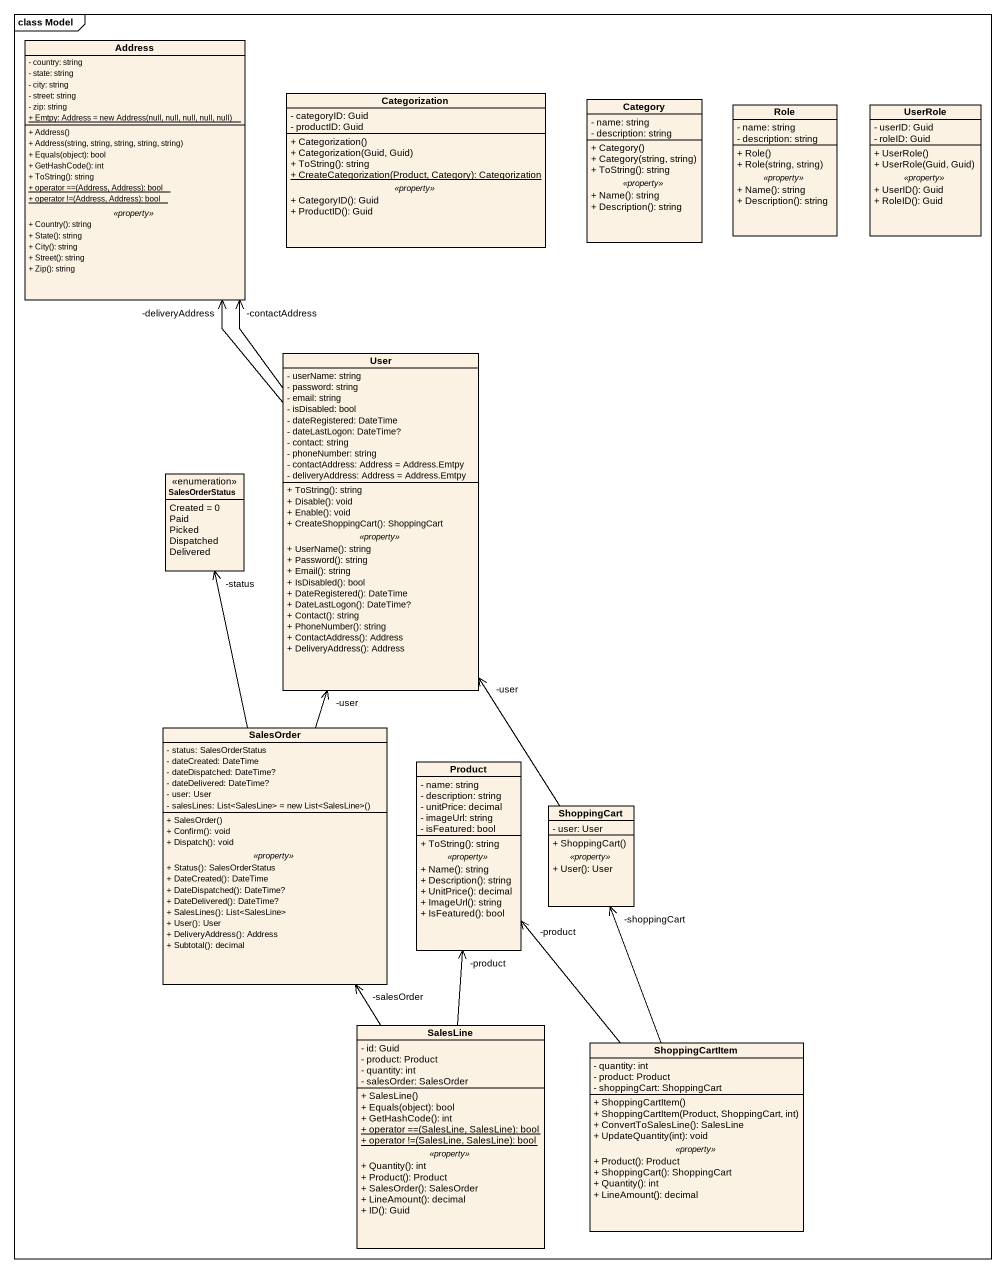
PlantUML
@startuml
mainframe class Model
hide circle
hide empty members
skinparam classAttributeIconSize 0
class Address {
  - country: string
  - state: string
  - city: string
  - street: string
  - zip: string
  {static} {field} + Emtpy: Address = new Address(null, null, null, null, null)
  --
  + Address()
  + Address(string, string, string, string, string)
  + Equals(object): bool
  + GetHashCode(): int
  + ToString(): string
  {static} + operator ==(Address, Address): bool
  {static} + operator !=(Address, Address): bool
  .. <<property>> ..
  + Country(): string
  + State(): string
  + City(): string
  + Street(): string
  + Zip(): string
}
class Categorization {
  - categoryID: Guid
  - productID: Guid
  --
  + Categorization()
  + Categorization(Guid, Guid)
  + ToString(): string
  {static} + CreateCategorization(Product, Category): Categorization
  .. <<property>> ..
  + CategoryID(): Guid
  + ProductID(): Guid
}
class Category {
  - name: string
  - description: string
  --
  + Category()
  + Category(string, string)
  + ToString(): string
  .. <<property>> ..
  + Name(): string
  + Description(): string
}
class Role {
  - name: string
  - description: string
  --
  + Role()
  + Role(string, string)
  .. <<property>> ..
  + Name(): string
  + Description(): string
}
class UserRole {
  - userID: Guid
  - roleID: Guid
  --
  + UserRole()
  + UserRole(Guid, Guid)
  .. <<property>> ..
  + UserID(): Guid
  + RoleID(): Guid
}
class User {
  - userName: string
  - password: string
  - email: string
  - isDisabled: bool
  - dateRegistered: DateTime
  - dateLastLogon: DateTime?
  - contact: string
  - phoneNumber: string
  - contactAddress: Address = Address.Emtpy
  - deliveryAddress: Address = Address.Emtpy
  --
  + ToString(): string
  + Disable(): void
  + Enable(): void
  + CreateShoppingCart(): ShoppingCart
  .. <<property>> ..
  + UserName(): string
  + Password(): string
  + Email(): string
  + IsDisabled(): bool
  + DateRegistered(): DateTime
  + DateLastLogon(): DateTime?
  + Contact(): string
  + PhoneNumber(): string
  + ContactAddress(): Address
  + DeliveryAddress(): Address
}
enum SalesOrderStatus {
  Created = 0
  Paid
  Picked
  Dispatched
  Delivered
}
class SalesOrder {
  - status: SalesOrderStatus
  - dateCreated: DateTime
  - dateDispatched: DateTime?
  - dateDelivered: DateTime?
  - user: User
  {field} - salesLines: List<SalesLine> = new List<SalesLine>()
  --
  + SalesOrder()
  + Confirm(): void
  + Dispatch(): void
  .. <<property>> ..
  + Status(): SalesOrderStatus
  + DateCreated(): DateTime
  + DateDispatched(): DateTime?
  + DateDelivered(): DateTime?
  + SalesLines(): List<SalesLine>
  + User(): User
  + DeliveryAddress(): Address
  + Subtotal(): decimal
}
class Product {
  - name: string
  - description: string
  - unitPrice: decimal
  - imageUrl: string
  - isFeatured: bool
  --
  + ToString(): string
  .. <<property>> ..
  + Name(): string
  + Description(): string
  + UnitPrice(): decimal
  + ImageUrl(): string
  + IsFeatured(): bool
}
class ShoppingCart {
  - user: User
  --
  + ShoppingCart()
  .. <<property>> ..
  + User(): User
}
class SalesLine {
  - id: Guid
  - product: Product
  - quantity: int
  - salesOrder: SalesOrder
  --
  + SalesLine()
  + Equals(object): bool
  + GetHashCode(): int
  {static} + operator ==(SalesLine, SalesLine): bool
  {static} + operator !=(SalesLine, SalesLine): bool
  .. <<property>> ..
  + Quantity(): int
  + Product(): Product
  + SalesOrder(): SalesOrder
  + LineAmount(): decimal
  + ID(): Guid
}
class ShoppingCartItem {
  - quantity: int
  - product: Product
  - shoppingCart: ShoppingCart
  --
  + ShoppingCartItem()
  + ShoppingCartItem(Product, ShoppingCart, int)
  + ConvertToSalesLine(): SalesLine
  + UpdateQuantity(int): void
  .. <<property>> ..
  + Product(): Product
  + ShoppingCart(): ShoppingCart
  + Quantity(): int
  + LineAmount(): decimal
}
User -up-> "-contactAddress" Address
User -up-> "-deliveryAddress" Address
SalesOrder -up-> "-user" User
SalesOrder -up-> "-status" SalesOrderStatus
ShoppingCart -up-> "-user" User
SalesLine -up-> "-salesOrder" SalesOrder
SalesLine -up-> "-product" Product
ShoppingCartItem -up-> "-product" Product
ShoppingCartItem -up-> "-shoppingCart" ShoppingCart
@enduml
